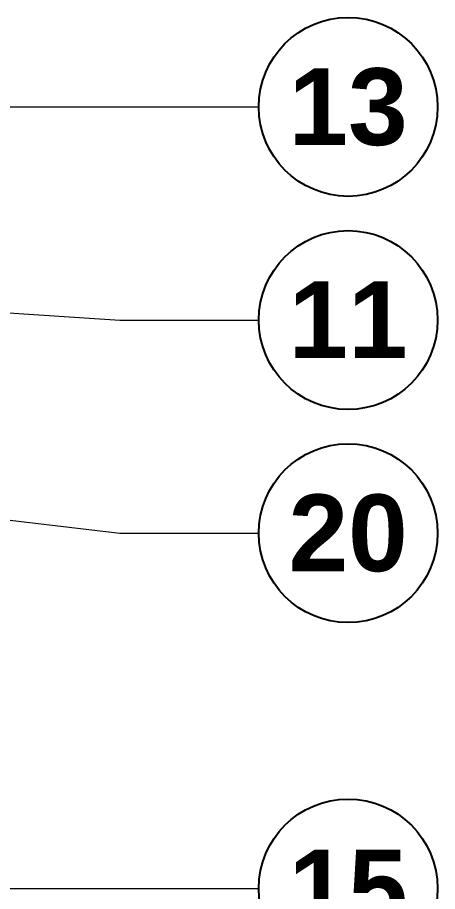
# Model space of a CAD drawing. Header units: millimetres. Extents: x 0 to 297, y 0 to 420.
# Drawn here: x 126.34 to 137.39, y 47.84 to 70.81 of the extents above; entities that cross this region are included whole.
import ezdxf
from ezdxf.enums import TextEntityAlignment as Align

# ---------------------------------------------------------------- set-up
doc = ezdxf.new("R2010")
doc.units = ezdxf.units.MM
doc.layers.add('3-TEXTOS', color=7, linetype='Continuous')
doc.styles.add('ARIAL-NEGRITA', font='arialbd.ttf')

msp = doc.modelspace()

# ---------------------------------------------------------------- linework, layer by layer
at = {"layer": '3-TEXTOS', "lineweight": 13}
for points in [[(96.834, 68.458), (129.037, 68.458), (132.687, 68.458)], [(114.017, 63.844), (129.037, 62.858), (132.687, 62.858)], [(87.146, 62.211), (129.037, 57.258), (132.687, 57.258)], [(80.782, 47.923), (129.037, 47.923), (132.687, 47.923)]]:
    msp.add_lwpolyline(points, dxfattribs=at)
at = {"layer": '3-TEXTOS', "color": 18, "true_color": 0x000000}
for centre in [(135.037, 68.458), (135.037, 62.858), (135.037, 57.258), (135.037, 47.923)]:
    msp.add_circle(centre, 2.35, dxfattribs=at)

# ---------------------------------------------------------------- texts
at = {"layer": '3-TEXTOS', "style": 'ARIAL-NEGRITA'}
for s, p in [('13', (135.037, 67.458)), ('11', (135.037, 61.858)), ('20', (135.037, 56.258)), ('15', (135.037, 46.923))]:
    msp.add_text(s, height=2.016, dxfattribs=at).set_placement(p, align=Align.CENTER)

doc.saveas('drawing.dxf')
